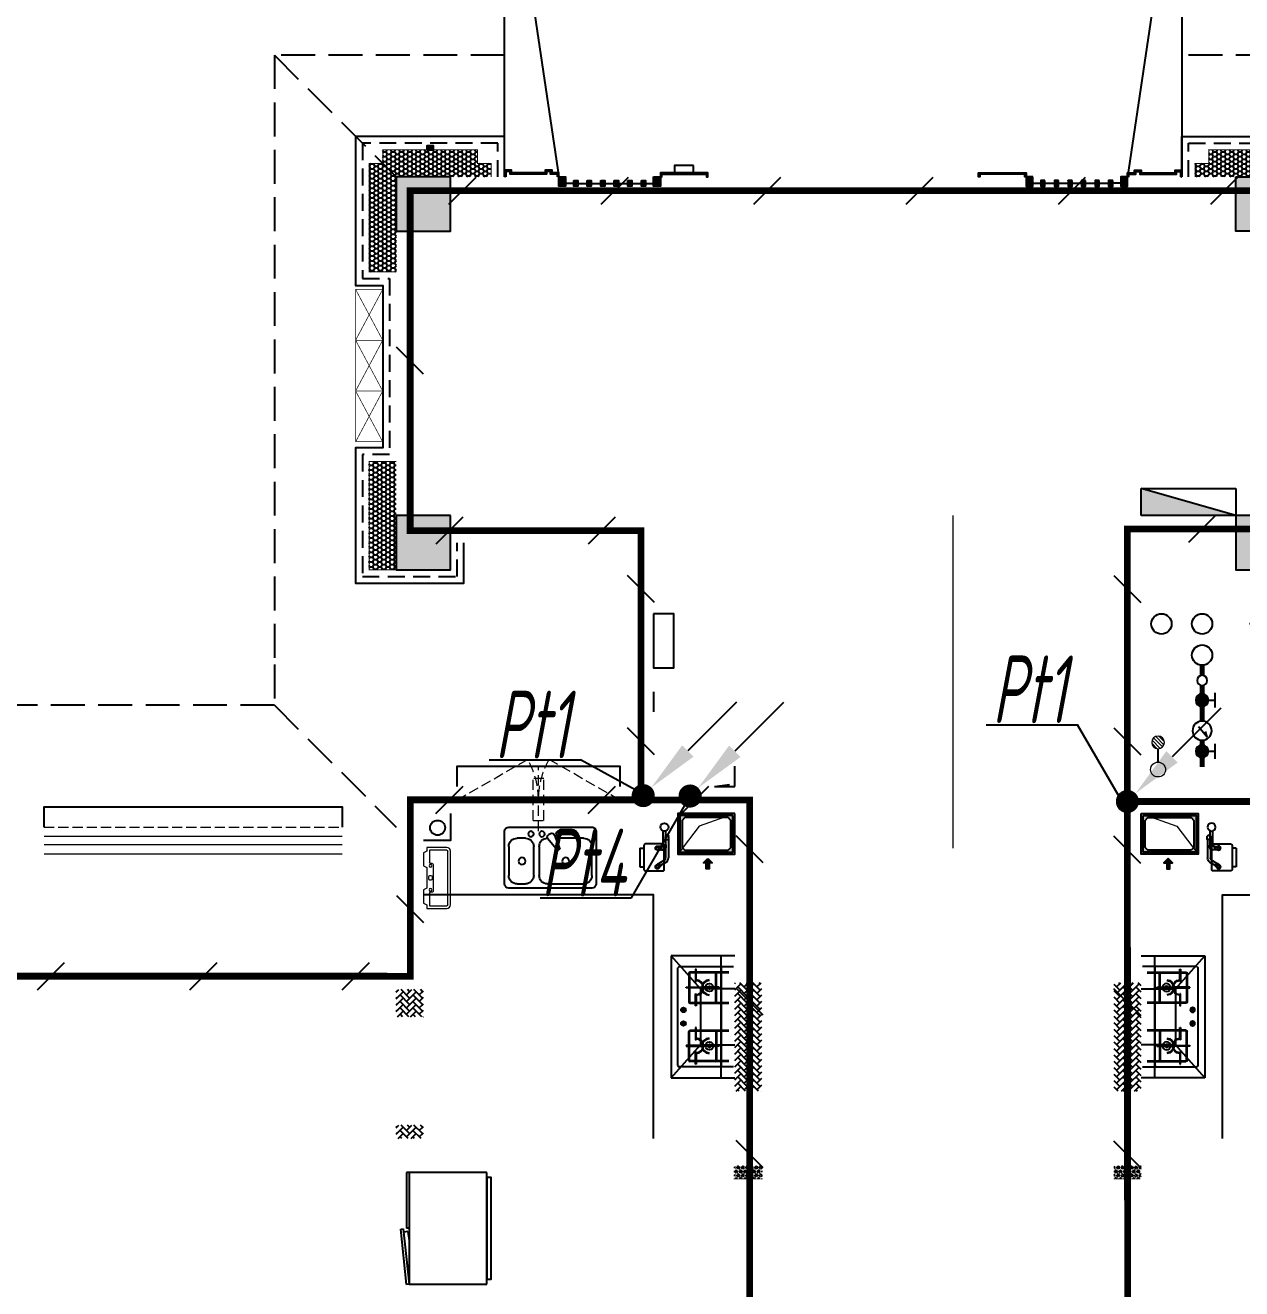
# Model space of a CAD drawing. Extents: x 3443499 to 7125205, y -1700016 to -264854.
# Drawn here: x 3610770 to 3619752, y -899878 to -890550 of the extents above; entities that cross this region are included whole.
import ezdxf
from ezdxf.enums import TextEntityAlignment as Align

# ---------------------------------------------------------------- set-up
doc = ezdxf.new("R2010")
doc.units = 0
doc.header["$LTSCALE"] = 1000
doc.header["$MEASUREMENT"] = 0
for name, pattern in [('CENTER2', [1.125, 0.75, -0.125, 0.125, -0.125]), ('DASH', [0.35, 0.25, -0.1]), ('HIDDEN', [0.375, 0.25, -0.125])]:
    doc.linetypes.add(name, pattern=pattern)
doc.layers.get('0').update_dxf_attribs({"linetype": 'CONTINUOUS'})
for name, color, linetype in [('!!电气', 1, 'CONTINUOUS'), ('!校对', 2, 'CONTINUOUS'), ('A-EQPM-MECH', 191, 'CONTINUOUS'), ('AH-FURNITURE', 1, 'CONTINUOUS'), ('DIM-照明', 7, 'CONTINUOUS'), ('EQUIP_消火栓', 7, 'CONTINUOUS'), ('IP-bath&kitchen-JOHNSON', 4, 'CONTINUOUS'), ('LVTRY', 252, 'CONTINUOUS'), ('LWIRE', 4, 'CONTINUOUS'), ('SHTLN', 4, 'CONTINUOUS'), ('VPIPE-中水', 122, 'CONTINUOUS'), ('VPIPE-凝结', 150, 'CONTINUOUS'), ('VPIPE-消防', 1, 'TG_X'), ('VPIPE-给水', 3, 'TG_J'), ('WIRE-接地', 2, 'CONTINUOUS'), ('保温', 6, 'CONTINUOUS'), ('修改标示', 212, 'CONTINUOUS'), ('卫生间', 6, 'CONTINUOUS'), ('建筑-排气道', 252, 'CONTINUOUS'), ('污水', 3, 'CONTINUOUS'), ('看线', 185, 'CONTINUOUS'), ('立面', 73, 'CONTINUOUS'), ('立面-看线', 251, 'CONTINUOUS'), ('给水', 4, 'CONTINUOUS'), ('设备', 253, 'CONTINUOUS'), ('铝合金', 144, 'CONTINUOUS')]:
    doc.layers.add(name, color=color, linetype=linetype)
for name, color, linetype, lineweight in [('EQUIP_地漏', 7, 'CONTINUOUS', 18), ('PUB_HATCH', 8, 'CONTINUOUS', 9), ('STAIR', 252, 'CONTINUOUS', 20), ('VPIPE-废水', 31, 'TG_F', 18), ('WINDOW', 146, 'CONTINUOUS', 20), ('平面-栏杆', 56, 'CONTINUOUS', 15), ('平面-看线', 252, 'CONTINUOUS', 15), ('平面-空调室内机', 176, 'CONTINUOUS', 9), ('平面-空调预留孔', 252, 'CONTINUOUS', 15), ('立面-洞口示意', 252, 'CONTINUOUS', 13)]:
    doc.layers.add(name, color=color, linetype=linetype, lineweight=lineweight)
doc.styles.add('DIM_FONT', font='SIMPLEX', dxfattribs={"width": 0.7, "bigfont": 'GBCBIG'})
doc.styles.add('HZTXT', font='gbeitc.shx', dxfattribs={"width": 0.8, "height": 400, "bigfont": 'hztxt.shx'})
doc.styles.get("Standard").update_dxf_attribs({"font": 'gbenor.shx', "bigfont": 'gbcbig.shx'})
doc.styles.add('TG_LINETYPE', font='SIMPLEX', dxfattribs={"width": 0.8, "height": 3, "bigfont": 'HZTXT'})
doc.linetypes.add('TG_F', pattern='A,2,-0.3,["F",TG_LINETYPE,S=0.1,R=0,X=-0.23,Y=-0.15],0', length=2.3)
doc.linetypes.add('TG_J', pattern='A,2,-0.22,["J",TG_LINETYPE,S=0.1,R=0,X=-0.18,Y=-0.15],0', length=2.22)
doc.linetypes.add('TG_X', pattern='A,4,-0.3,["X",TG_LINETYPE,S=0.1,R=0,X=-0.23,Y=-0.15],0', length=4.3)
pattern_1 = [(45, (-503782.47, -516048.46), (0, 47.4157523), [100.584, -33.528]), (135, (-503758.762, -516024.753), (3e-15, 47.4157523), [100.584, -33.528])]
pattern_2 = [(90, (-503782.47, -517398.46), (-16.49778, 1e-15), [9.525, -19.05]), (210, (-503782.47, -517398.46), (8.24889, -14.2874966), [9.525, -19.05]), (150, (-503782.47, -517388.935), (-8.24889, -14.2874966), [9.525, -19.05])]
pattern_3 = [(45, (-878550.2195, -781578.4154), (-2.24506403, 2.24506403), [])]
pattern_4 = [(45, (-690292.7057, -940223.929), (-2.24506403, 2.24506403), [])]
pattern_5 = [(45, (-690192.7057, -940223.93), (-2.24506403, 2.24506403), [])]
pattern_6 = [(45, (-690092.7057, -940223.931), (-2.24506403, 2.24506403), [])]
pattern_7 = [(45, (-689992.7057, -940223.9318), (-2.24506403, 2.24506403), [])]
pattern_8 = [(45, (-689892.7057, -940223.9327), (-2.24506403, 2.24506403), [])]
pattern_9 = [(45, (-689792.7057, -940223.9336), (-2.24506403, 2.24506403), [])]
pattern_10 = [(45, (-690402.7064, -940223.9284), (-2.24506403, 2.24506403), [])]
pattern_11 = [(45, (-689702.703, -940223.9247), (-2.24506403, 2.24506403), [])]
pattern_12 = [(0, (-419317.405, -517160.14), (30.95625, 17.872595), [20.6375, -41.275]), (120, (-419317.405, -517160.14), (-30.9562463, 17.8726014), [20.6375, -41.275]), (60, (-419317.405, -517160.14), (3.7e-06, 35.7451964), [-41.275, 20.6375])]
pattern_13 = [(45, (-690342.4706, -940223.746), (-2.24506403, 2.24506403), [])]

# ---------------------------------------------------------------- blocks, each defined once
blk = doc.blocks.new('$TelecSys$00000008')
blk.add_line((0.4, 0.4), (-0.4, -0.4))
blk = doc.blocks.new('$TelecSys$00000078')
for p, q in [((1.15, 1.15), (0.55, 0.55)), ((0.104, 0.104), (0.104, 0.104)), ((-0.104, -0.104), (-0.104, -0.104))]:
    blk.add_line(p, q)
at = {"const_width": 0.142}
blk.add_lwpolyline([(-0.071, 0, 1), (0.071, 0, 1)], format="xyb", close=True, dxfattribs=at)
blk.add_solid([(0.62, 0.48), (0.48, 0.62), (0.1, 0.1)])
at = {"width": 0.8, "flags": 9}
blk.add_attdef('A', (0, 0), '', height=0.00002, dxfattribs=at)
blk = doc.blocks.new('rtyg7uyhg')
at = {"layer": 'LVTRY'}
for p, q in [((193590.3, 45458.1), (193590.3, 45069.5)), ((194234.6, 45488.8), (193621, 45488.8)), ((193896.4, 45429.9), (193857.6, 45326.3)), ((193925.8, 45440.4), (193940.1, 45432.2)), ((194265.3, 45069.5), (194265.3, 45458.1)), ((193621, 45130.8), (193621, 45345.6)), ((193682.3, 45407), (193887.8, 45407)), ((193875.3, 45316), (193945.6, 45401.5)), ((194009.6, 45345.6), (194009.6, 45130.8)), ((194050.5, 45130.8), (194050.5, 45345.6)), ((194111.9, 45407), (194173.3, 45407)), ((194234.6, 45345.6), (194234.6, 45130.8)), ((193857.6, 45326.3), (193875.3, 45316)), ((193948.3, 45069.5), (193682.3, 45069.5)), ((194173.3, 45069.5), (194111.9, 45069.5)), ((193621, 45038.8), (194234.6, 45038.8))]:
    blk.add_line(p, q, dxfattribs=at)
for centre, radius in [((193866.4, 45437.7), 20.5), ((193989.2, 45437.7), 20.5), ((194071, 45437.7), 20.5), ((193815.3, 45238.2), 25.6), ((194137.5, 45238.2), 25.6)]:
    blk.add_circle(centre, radius, dxfattribs=at)
for centre, radius, start, end in [((193621, 45458.1), 30.7, 89.99999, 179.99999), ((193915.6, 45422.7), 20.5, 59.99999, 159.46231), ((193929.8, 45414.5), 20.5, 320.53767, 59.99999), ((194234.6, 45458.1), 30.7, 359.99999, 89.99999), ((193682.3, 45345.6), 61.4, 89.99999, 179.99999), ((193948.3, 45345.6), 61.4, 359.99999, 89.99999), ((194111.9, 45345.6), 61.4, 89.99999, 179.99999), ((194173.3, 45345.6), 61.4, 359.99999, 89.99999), ((193621, 45069.5), 30.7, 179.99999, 269.99999), ((193682.3, 45130.8), 61.4, 179.99999, 269.99999), ((193948.3, 45130.8), 61.4, 269.99999, 359.99999), ((194111.9, 45130.8), 61.4, 179.99999, 269.99999), ((194173.3, 45130.8), 61.4, 269.99999, 359.99999), ((194234.6, 45069.5), 30.7, 269.99999, 359.99999)]:
    blk.add_arc(centre, radius, start, end, dxfattribs=at)
at = {"layer": 'LVTRY', "style": 'DIM_FONT', "width": 0.8, "flags": 9}
for tag in ['YSIZE', 'XSIZE']:
    blk.add_attdef(tag, (193927.8, 45487.8), '', height=0.5, rotation=89.99999, dxfattribs=at)
blk = doc.blocks.new('A-Kitchen-7')
at = {"layer": 'LVTRY'}
for p, q in [((-519, 780), (-7, 834)), ((-7, 834), (-4, 811)), ((-515, 756), (-519, 780)), ((-4, 811), (-515, 756)), ((515, 756), (-515, 756)), ((-515, 756), (-515, 40)), ((-486, 761), (-485, 756)), ((-29, 767), (-112, 756)), ((-29, 767), (-35, 806)), ((515, 780), (0, 780)), ((0, 756), (0, 780)), ((515, 756), (515, 780)), ((515, 40), (515, 756)), ((-515, 40), (515, 40))]:
    blk.add_line(p, q, dxfattribs=at)
blk.add_lwpolyline([(-469, 40), (-469, 0), (469, 0), (469, 40)], close=True, dxfattribs=at)
blk = doc.blocks.new('A$C60D053AF')
at = {"layer": 'AH-FURNITURE', "color": 8}
for p, q in [((232.5, -90), (128.3, -90)), ((192.5, -71), (327.6, -71)), ((192.5, -91), (327.6, -91)), ((355.9, -82.7), (384.2, -129)), ((232.5, -110), (128.3, -110)), ((245, -129.5), (245, -122.5)), ((265, -129.5), (265, -122.5)), ((341.7, -96.9), (370, -143.2)), ((255, -281), (255, -251)), ((393, -281), (393, -251)), ((255, -281), (393, -281))]:
    blk.add_line(p, q, dxfattribs=at)
for points in [[(170, -68, 1), (170, -94), (192.5, -94), (192.5, -68)], [(268, -122.5), (268, -107, 0.414214), (248, -87), (232.5, -87), (232.5, -113), (242, -113), (242, -122.5)], [(234, -251), (414, -251, 0.414214), (424, -241), (424, -111, 0.414214), (414, -101), (234, -101, 0.414214), (224, -111), (224, -241, 0.414214)], [(242, -152, 1), (268, -152), (268, -129.5), (242, -129.5)], [(383.8, -161.2, 1), (402.2, -142.8), (386.3, -126.9), (367.9, -145.3)]]:
    blk.add_lwpolyline(points, format="xyb", close=True, dxfattribs=at)
for centre, radius in [((100, -100), 30), ((255, -152), 15), ((255, -152), 10), ((393, -152), 15), ((393, -152), 10)]:
    blk.add_circle(centre, radius, dxfattribs=at)
for radius in [40, 20]:
    blk.add_arc((327.6, -111), radius, 45, 90, dxfattribs=at)
blk = doc.blocks.new('FRSDFDGDGDRGDR')
at = {"layer": '平面-空调预留孔', "color": 252}
for p, q in [((699612.3, 775044), (699612.3, 775441.2)), ((699618.9, 775447.8), (699746.3, 775447.8)), ((699746.3, 775447.8), (699746.3, 775355.4)), ((699719.9, 775342.2), (699719.9, 775143)), ((699726.5, 775348.8), (699739.7, 775348.8)), ((699726.5, 775136.4), (699739.7, 775136.4)), ((699746.3, 775129.8), (699746.3, 775037.4)), ((699746.3, 775037.4), (699618.9, 775037.4))]:
    blk.add_line(p, q, dxfattribs=at)
blk.add_lwpolyline([(699766.1, 775166.7), (699792.5, 775153.5), (699792.5, 775057.2), (699766.1, 775044), (699766.1, 775017.6), (699618.9, 775017.6, -0.414214), (699592.5, 775044), (699592.5, 775441.2, -0.414214), (699618.9, 775467.6), (699766.1, 775467.6), (699766.1, 775441.2), (699792.5, 775428), (699792.5, 775331.6), (699766.1, 775318.4)], format="xyb", close=True, dxfattribs=at)
for centre, radius in [((699739.7, 775331.6), 10.6), ((699739.7, 775243.2), 15.8), ((699739.7, 775153.5), 10.6)]:
    blk.add_circle(centre, radius, dxfattribs=at)
for centre, start, end in [((699618.9, 775441.2), 90, 180), ((699726.5, 775342.2), 90, 180), ((699739.7, 775355.4), 270, 360), ((699726.5, 775143), 180, 270), ((699739.7, 775129.8), 0, 90), ((699618.9, 775044), 180, 270)]:
    blk.add_arc(centre, 6.6, start, end, dxfattribs=at)
blk = doc.blocks.new('*U161')
h = blk.add_hatch(color=5)
h.set_gradient(color1=(0, 0, 255), rotation=180, tint=1)
h.paths.add_polyline_path([(0, 0), (-6.35, -6.35), (-6.35, -2.159), (-15, -2.159), (-15, 2.159), (-6.35, 2.159), (-6.35, 6.35)])
at = {"color": 0, "linetype": 'Continuous'}
blk.add_lwpolyline([(0, 0), (-6.35, -6.35), (-6.35, -2.159), (-15, -2.159), (-15, 2.159), (-6.35, 2.159), (-6.35, 6.35)], close=True, dxfattribs=at)
blk = doc.blocks.new('sgrsefv')
at = {"layer": 'PUB_HATCH'}
blk.add_hatch(color=252, dxfattribs=at).paths.add_polyline_path([(1112933.3, 840916.3), (1112933.3, 840646.3), (1113073.3, 840646.3), (1113073.3, 840661.3), (1112968.3, 840661.3), (1112948.3, 840681.3), (1112948.3, 840881.3), (1112968.3, 840901.3), (1113288.3, 840901.3), (1113308.3, 840881.3), (1113308.3, 840681.3), (1113288.3, 840661.3), (1113183.3, 840661.3), (1113183.3, 840646.3), (1113323.3, 840646.3), (1113323.3, 840916.3)])
at = {"layer": 'LVTRY', "color": 252}
for p, q in [((1113073.3, 840661.3), (1113073.3, 840646.3)), ((1113183.3, 840661.3), (1113183.3, 840646.3))]:
    blk.add_line(p, q, dxfattribs=at)
for points in [[(1112918.3, 840931.3), (1113338.3, 840931.3), (1113338.3, 840631.3), (1112918.3, 840631.3)], [(1112933.3, 840916.3), (1113323.3, 840916.3), (1113323.3, 840646.3), (1112933.3, 840646.3)], [(1113288.3, 840661.3), (1112968.3, 840661.3), (1112948.3, 840681.3), (1112948.3, 840881.3), (1112968.3, 840901.3), (1113288.3, 840901.3), (1113308.3, 840881.3), (1113308.3, 840681.3), (1113288.3, 840661.3)]]:
    blk.add_lwpolyline(points, close=True, dxfattribs=at)
at = {"layer": '立面-洞口示意', "color": 252}
blk.add_lwpolyline([(1112918.3, 840931.3), (1113181.8, 840837.4), (1113338.3, 840631.3)], dxfattribs=at)
at = {"layer": '建筑-排气道', "color": 252, "xscale": -5, "yscale": 5, "zscale": 5, "rotation": 270}
blk.add_blockref('*U161', (1113118.4, 840599), dxfattribs=at)
blk = doc.blocks.new('GDGDGDRGDG')
at = {"layer": 'IP-bath&kitchen-JOHNSON', "color": 8}
blk.add_lwpolyline([(500282.5, 526348.5), (500282.5, 526148.5), (500082.5, 526148.5)], dxfattribs=at)
at = {"layer": 'LVTRY', "color": 251}
for p, q in [((502128.2, 525055.5), (501912.3, 525298.5)), ((502382.5, 525298.5), (501912.3, 525298.5)), ((501912.3, 525298.5), (501912.3, 524398.5)), ((502282.5, 524398.5), (502282.5, 525298.5)), ((502382.5, 525055.5), (502128.2, 525055.5)), ((502128.2, 525055.5), (502128.2, 524640.4)), ((501912.3, 524398.5), (502128.2, 524640.4)), ((502128.2, 524640.4), (502382.5, 524640.4)), ((501912.3, 524398.5), (502382.5, 524398.5))]:
    blk.add_line(p, q, dxfattribs=at)
at = {"layer": 'LVTRY'}
for p, q in [((501962.5, 524488.5), (501962.5, 525208.5)), ((501972.5, 525218.5), (502372.5, 525218.5)), ((502092.7, 525198.5), (502092.7, 525108.5)), ((502097.2, 525198.5), (502092.7, 525198.5)), ((502097.2, 525108.5), (502097.2, 525198.5)), ((502282.5, 525208.5), (502282.5, 524488.5)), ((502042.5, 525168.5), (502042.5, 524958.5)), ((502047.5, 525168.5), (502047.5, 524958.5)), ((502337.5, 525178.5), (502052.5, 525178.5)), ((502337.5, 525173.5), (502052.5, 525173.5)), ((502092.7, 525108.5), (502097.2, 525108.5)), ((502242.5, 524958.5), (502242.5, 525168.5)), ((502247.5, 524958.5), (502247.5, 525168.5)), ((502022.5, 525065.7), (502150, 525065.7)), ((502022.5, 525061.2), (502022.5, 525065.7)), ((502150, 525061.2), (502022.5, 525061.2)), ((502092.7, 524928.5), (502092.7, 525018.5)), ((502092.7, 525018.5), (502097.2, 525018.5)), ((502097.2, 525018.5), (502097.2, 524928.5)), ((502267.5, 525065.7), (502140, 525065.7)), ((502140, 525065.7), (502140, 525061.2)), ((502140, 525061.2), (502267.5, 525061.2)), ((502150, 525065.7), (502150, 525061.2)), ((502267.5, 525061.2), (502267.5, 525065.7)), ((502282.5, 524640.4), (502282.5, 525055.5)), ((502002.5, 524879.1), (502002.5, 524917.9)), ((502052.5, 524953.5), (502337.5, 524953.5)), ((502052.5, 524948.5), (502337.5, 524948.5)), ((502097.2, 524928.5), (502092.7, 524928.5)), ((501983.1, 524898.5), (502021.9, 524898.5)), ((502002.5, 524779.1), (502002.5, 524817.9)), ((501983.1, 524798.5), (502021.9, 524798.5)), ((502042.5, 524528.5), (502042.5, 524738.5)), ((502047.5, 524528.5), (502047.5, 524738.5)), ((502052.5, 524748.5), (502337.5, 524748.5)), ((502052.5, 524743.5), (502337.5, 524743.5)), ((502092.7, 524768.5), (502092.7, 524678.5)), ((502097.2, 524768.5), (502092.7, 524768.5)), ((502097.2, 524678.5), (502097.2, 524768.5)), ((502242.5, 524738.5), (502242.5, 524528.5)), ((502247.5, 524738.5), (502247.5, 524528.5)), ((502150, 524635.7), (502022.5, 524635.7)), ((502022.5, 524635.7), (502022.5, 524631.2)), ((502022.5, 524631.2), (502150, 524631.2)), ((502092.7, 524678.5), (502097.2, 524678.5)), ((502140, 524631.2), (502140, 524635.7)), ((502140, 524635.7), (502267.5, 524635.7)), ((502267.5, 524631.2), (502140, 524631.2)), ((502150, 524631.2), (502150, 524635.7)), ((502267.5, 524635.7), (502267.5, 524631.2)), ((502092.7, 524498.5), (502092.7, 524588.5)), ((502092.7, 524588.5), (502097.2, 524588.5)), ((502097.2, 524588.5), (502097.2, 524498.5)), ((502372.5, 524478.5), (501972.5, 524478.5)), ((502337.5, 524523.5), (502052.5, 524523.5)), ((502337.5, 524518.5), (502052.5, 524518.5)), ((502097.2, 524498.5), (502092.7, 524498.5))]:
    blk.add_line(p, q, dxfattribs=at)
blk.add_lwpolyline([(501782.5, 523948.5), (501782.5, 525748.5), (500082.4, 525748.5)], dxfattribs=at)
for centre, radius in [((502195, 525063.5), 29.7), ((502195, 525063.5), 11.7), ((502002.5, 524898.5), 17), ((502002.5, 524798.5), 17), ((502195, 524633.5), 29.7), ((502195, 524633.5), 11.7)]:
    blk.add_circle(centre, radius, dxfattribs=at)
for centre, radius, start, end in [((501972.5, 525208.5), 10, 90, 180), ((502272.5, 525208.5), 10, 0, 90), ((502052.5, 525168.5), 10, 90, 180), ((502052.5, 525168.5), 5, 90, 180), ((502095, 525063.5), 56.7, 2.27424, 87.72576), ((502095, 525063.5), 52.2, 2.47041, 87.52959), ((502195, 525063.5), 56.7, 92.27424, 177.72576), ((502195, 525063.5), 52.2, 92.47041, 177.52959), ((502237.5, 525168.5), 10, 0, 90), ((502237.5, 525168.5), 5, 0, 90), ((502095, 525063.5), 56.7, 272.27424, 357.72576), ((502095, 525063.5), 52.2, 272.47041, 357.52959), ((502195, 525063.5), 56.7, 182.27424, 267.72576), ((502195, 525063.5), 52.2, 182.47041, 267.52959), ((502052.5, 524958.5), 10, 180, 270), ((502052.5, 524958.5), 5, 180, 270), ((502237.5, 524958.5), 5, 270, 0), ((502237.5, 524958.5), 10, 270, 0), ((502052.5, 524738.5), 10, 90, 180), ((502052.5, 524738.5), 5, 90, 180), ((502237.5, 524738.5), 10, 0, 90), ((502237.5, 524738.5), 5, 0, 90), ((502095, 524633.5), 56.7, 2.27424, 87.72576), ((502095, 524633.5), 52.2, 2.47041, 87.52959), ((502095, 524633.5), 56.7, 272.27424, 357.72576), ((502095, 524633.5), 52.2, 272.47041, 357.52959), ((502195, 524633.5), 56.7, 92.27424, 177.72576), ((502195, 524633.5), 56.7, 182.27424, 267.72576), ((502195, 524633.5), 52.2, 92.47041, 177.52959), ((502195, 524633.5), 52.2, 182.47041, 267.52959), ((501972.5, 524488.5), 10, 180, 270), ((502052.5, 524528.5), 10, 180, 270), ((502052.5, 524528.5), 5, 180, 270), ((502237.5, 524528.5), 5, 270, 0), ((502237.5, 524528.5), 10, 270, 0), ((502272.5, 524488.5), 10, 270, 0)]:
    blk.add_arc(centre, radius, start, end, dxfattribs=at)
at = {"xscale": -1}
for name, p in [('sgrsefv', (1615300.8, -314582.9)), ('rtyg7uyhg', (694947.8, 480759.7)), ('FRSDFDGDGDRGDR', (1199875, -249369.1))]:
    blk.add_blockref(name, p, dxfattribs=at)
at = {"rotation": 270}
blk.add_blockref('A$C60D053AF', (501962.5, 526348.5), dxfattribs=at)
at = {"layer": 'LVTRY', "color": 1, "extrusion": (0, 0, -1), "xscale": -0.7999999999883585, "yscale": 0.7999999999883585, "zscale": -0.7999999999883585, "rotation": 270}
blk.add_blockref('A-Kitchen-7', (-500582.5, 523286.5), dxfattribs=at)
blk = doc.blocks.new('A$C2705576B')
at = {"layer": '给水'}
h = blk.add_hatch(color=252, dxfattribs=at)
edge = h.paths.add_edge_path()
edge.add_arc((417.5, -1741.2), 47.2, 0, 360)
h = blk.add_hatch(color=252, dxfattribs=at)
edge = h.paths.add_edge_path()
edge.add_arc((794.7, -1741.2), 47.2, 0, 360)
at = {"layer": '给水', "color": 252}
for p, q in [((363.1, -1645.4), (471.8, -1645.4)), ((417.5, -1741.2), (417.5, -1645.4)), ((740.3, -1645.4), (849, -1645.4)), ((794.7, -1741.2), (794.7, -1645.4)), ((601.1, -1768.1), (525.3, -1704.3)), ((525.3, -1704.3), (564, -1715))]:
    blk.add_line(p, q, dxfattribs=at)
at = {"layer": '给水', "color": 252, "const_width": 35.4}
for points in [[(499.1, -1741.2), (302.5, -1741.2)], [(903.5, -1741.2), (640.6, -1741.2)], [(1052.8, -1741.2), (978.5, -1741.2)]]:
    blk.add_lwpolyline(points, dxfattribs=at)
at = {"layer": '给水', "color": 252}
for centre, radius in [((569.8, -1741.2), 70.8), ((417.5, -1741.2), 47.2), ((794.7, -1741.2), 47.2), ((941, -1741.2), 37.5)]:
    blk.add_circle(centre, radius, dxfattribs=at)
blk = doc.blocks.new('$TwtSys$00000141')
at = {"color": 1}
for p, q in [((-47.1, 3.8), (-5, 45.9)), ((-47.1, 3.8), (-5, 45.9)), ((-43.6, -17.5), (17.5, 43.6)), ((-43.6, -17.5), (17.5, 43.6)), ((-33.2, -33.2), (33.2, 33.2)), ((-33.2, -33.2), (33.2, 33.2)), ((-16.2, -43.5), (43.8, 16.4)), ((-16.2, -43.5), (43.8, 16.4)), ((5.7, -46.1), (46.1, -5.7)), ((5.7, -46.1), (46.1, -5.7))]:
    blk.add_line(p, q, dxfattribs=at)
blk.add_circle((0, 0), 47, dxfattribs=at)
blk.add_circle((0, 0), 47, dxfattribs=at)
blk = doc.blocks.new('dongkong')
at = {"layer": '平面-空调预留孔', "color": 8, "linetype": 'HIDDEN', "ltscale": 0.3}
for p, q in [((-603796, 210899.9), (-603796, 210431.5)), ((-603836, 210821), (-603836, 210510.8)), ((-603836, 210821), (-603756, 210821)), ((-603756, 210821), (-603756, 210510.8))]:
    blk.add_line(p, q, dxfattribs=at)
blk.add_lwpolyline([(-603756, 210510.8), (-603836, 210510.8)], dxfattribs=at)
blk = doc.blocks.new('A$C263B1184')
at = {"layer": '保温', "linetype": 'ByBlock', "ltscale": 10}
h = blk.add_hatch(dxfattribs=at)
h.set_pattern_fill('AR-HBONE', color=251, scale=55)
h.set_pattern_definition(pattern_1)
h.paths.add_polyline_path([(-1199.9, 8250), (-1199.9, 9050), (-1399.9, 9050), (-1399.9, 8250)])
h = blk.add_hatch(dxfattribs=at)
h.set_pattern_fill('AR-HBONE', color=251, scale=55)
h.set_pattern_definition(pattern_1)
h.paths.add_polyline_path([(1399.9, 8250), (1399.9, 9050), (1599.9, 9050), (1599.9, 8250)])
h = blk.add_hatch(dxfattribs=at)
h.set_pattern_fill('AR-HBONE', color=251, scale=55)
h.set_pattern_definition([(45, (-1012960.393, -342660.66), (0, 47.4157523), [100.584, -33.528]), (135, (-1012936.685, -342636.954), (3e-15, 47.4157523), [100.584, -33.528])])
h.paths.add_polyline_path([(-3700, 8800), (-3700, 9000), (-3900, 9000), (-3900, 8800)])
h = blk.add_hatch(dxfattribs=at)
h.set_pattern_fill('AR-HBONE', color=251, scale=55)
h.set_pattern_definition([(45, (-1012960.295, -343660.66), (0, 47.4157523), [100.584, -33.528]), (135, (-1012936.587, -343636.954), (3e-15, 47.4157523), [100.584, -33.528])])
h.paths.add_polyline_path([(-3699.9, 7900), (-3699.9, 8000), (-3899.9, 8000), (-3899.9, 7900)])
at = {"layer": '保温', "linetype": 'Continuous', "ltscale": 10}
h = blk.add_hatch(dxfattribs=at)
h.set_pattern_fill('HEX', color=251, scale=10, angle=90, style=0)
h.set_pattern_definition(pattern_2)
h.paths.add_polyline_path([(-1199.9, 7600), (-1199.9, 7700), (-1399.9, 7700), (-1399.9, 7600)])
h = blk.add_hatch(dxfattribs=at)
h.set_pattern_fill('HEX', color=251, scale=10, angle=90, style=0)
h.set_pattern_definition(pattern_2)
h.paths.add_polyline_path([(1399.9, 7600), (1399.9, 7700), (1599.9, 7700), (1599.9, 7600)])
blk = doc.blocks.new('$TwtSys$00000434')
at = {"color": 252}
for p, q in [((-0.5, 0.5), (-0.5, -0.5)), ((-0.5, -0.5), (0.5, 0.5)), ((0.5, 0.5), (-0.5, 0.5)), ((0.5, -0.5), (0.5, 0.5)), ((-0.5, -0.5), (0.5, -0.5))]:
    blk.add_line(p, q, dxfattribs=at)
blk.add_solid([(0.5, -0.5), (0.5, 0.5), (-0.5, -0.5)], dxfattribs=at)
blk = doc.blocks.new('A$C7D502F78')
at = {"layer": '修改标示', "ltscale": 2}
blk.add_lwpolyline([(-150.6, 197.3), (-10.6, 197.3), (-10.6, 142.3), (-150.6, 142.3)], close=True, dxfattribs=at)
blk = doc.blocks.new('A$C1F074C3D')
at = {"layer": 'STAIR', "color": 252}
blk.add_line((-1190, 4160), (-1190, 1703.5), dxfattribs=at)
blk = doc.blocks.new('HFGHFHF')
at = {"layer": '卫生间', "color": 252, "linetype": 'DASH'}
for p, q in [((280916.6, 689157.2), (281816.6, 688257.2)), ((280916.6, 684357.2), (281816.6, 683457.2))]:
    blk.add_line(p, q, dxfattribs=at)
for points in [[(282616.8, 689157.2), (280916.6, 689157.2), (280916.6, 684657.2), (280916.6, 684657.2), (280916.6, 684357.2), (272916.6, 684357.2), (272916.6, 683357.2), (271116.6, 683357.2), (271116.6, 673357.2), (273766.6, 673357.2), (273766.6, 672157.2), (297866.6, 672157.2), (297866.6, 673357.2), (299516.6, 673357.2)], [(289316.6, 687257.2), (289316.6, 689157.2), (287616.8, 689157.2)]]:
    blk.add_lwpolyline(points, dxfattribs=at)
blk = doc.blocks.new('A$C028C60F5')
at = {"color": 252}
blk.add_lwpolyline([(400, 0), (0, 0), (0, -400), (400, -400)], close=True, dxfattribs=at)
at = {"layer": 'PUB_HATCH', "color": 252}
blk.add_solid([(0, -400), (400, -400), (0, 0), (400, 0)], dxfattribs=at)
blk = doc.blocks.new('A$C3EFA6995')
for p in [(9700, 100), (9700, -2400), (15900, -2400)]:
    blk.add_blockref('A$C028C60F5', p)
at = {"xscale": -1}
blk.add_blockref('A$C028C60F5', (16300, 100), dxfattribs=at)
blk = doc.blocks.new('A$C74FB3979')
at = {"layer": '立面'}
h = blk.add_hatch(dxfattribs=at)
h.set_pattern_fill('ANSI31', color=252, scale=2)
h.set_pattern_definition([(45, (-878350.2195, -780508.916), (-2.24506403, 2.24506403), [])])
h.paths.add_polyline_path([(9925.1, 15056.6), (9975.1, 15056.6), (9975.1, 15086.6), (9925.1, 15086.6)])
h = blk.add_hatch(dxfattribs=at)
h.set_pattern_fill('ANSI31', color=252, scale=2)
h.set_pattern_definition(pattern_13)
h.paths.add_polyline_path([(10500.1, 14856.7), (10899.8, 14856.7), (10899.8, 14886.7), (10849.8, 14886.7), (10849.8, 14906.8), (10799.8, 14906.8), (10799.8, 14886.8), (10549.9, 14886.6), (10549.8, 14906.8), (10500.1, 14906.8)])
h.paths.add_polyline_path([(10510.1, 14856.7), (10889.8, 14856.7), (10889.8, 14876.7), (10839.8, 14876.7), (10839.8, 14896.8), (10809.8, 14896.8), (10809.8, 14876.8), (10540, 14876.6), (10539.8, 14896.8), (10510.1, 14896.8)])
h = blk.add_hatch(dxfattribs=at)
h.set_pattern_fill('ANSI31', color=252, scale=2)
h.set_pattern_definition(pattern_10)
h.paths.add_polyline_path([(10899.8, 14856.6), (10949.8, 14856.6), (10949.8, 14789.9), (10899.8, 14789.9)])
h = blk.add_hatch(dxfattribs=at)
h.set_pattern_fill('ANSI31', color=252, scale=2)
h.set_pattern_definition(pattern_11)
h.paths.add_polyline_path([(11599.8, 14856.6), (11649.8, 14856.6), (11649.8, 14789.9), (11599.8, 14789.9)])
h = blk.add_hatch(dxfattribs=at)
h.set_pattern_fill('ANSI31', color=252, scale=2)
h.set_pattern_definition(pattern_3)
edge = h.paths.add_edge_path()
edge.add_line((11649.8, 14856.6), (11659.8, 14856.6))
edge.add_line((11659.8, 14856.6), (11659.8, 14876.6))
edge.add_line((11659.8, 14876.6), (11989.8, 14876.6))
edge.add_line((11989.8, 14876.6), (11989.8, 14856.7))
edge.add_line((11989.8, 14856.7), (11999.8, 14856.6))
edge.add_line((11999.8, 14856.6), (11999.8, 14886.6))
edge.add_line((11999.8, 14886.6), (11649.8, 14886.6))
edge.add_line((11649.8, 14886.6), (11649.8, 14856.6))
h = blk.add_hatch(dxfattribs=at)
h.set_pattern_fill('ANSI31', color=252, scale=2)
h.set_pattern_definition(pattern_3)
edge = h.paths.add_edge_path()
edge.add_line((14349.8, 14856.6), (14339.8, 14856.6))
edge.add_line((14339.8, 14856.6), (14339.8, 14876.6))
edge.add_line((14339.8, 14876.6), (14009.8, 14876.6))
edge.add_line((14009.8, 14876.6), (14009.8, 14856.7))
edge.add_line((14009.8, 14856.7), (13999.8, 14856.6))
edge.add_line((13999.8, 14856.6), (13999.8, 14886.6))
edge.add_line((13999.8, 14886.6), (14349.8, 14886.6))
edge.add_line((14349.8, 14886.6), (14349.8, 14856.6))
h = blk.add_hatch(dxfattribs=at)
h.set_pattern_fill('ANSI31', color=252, scale=2)
h.set_pattern_definition(pattern_11)
h.paths.add_polyline_path([(14399.8, 14856.6), (14349.8, 14856.6), (14349.8, 14789.9), (14399.8, 14789.9)])
h = blk.add_hatch(dxfattribs=at)
h.set_pattern_fill('ANSI31', color=252, scale=2)
h.set_pattern_definition(pattern_10)
h.paths.add_polyline_path([(15099.8, 14856.6), (15049.8, 14856.6), (15049.8, 14789.9), (15099.8, 14789.9)])
h = blk.add_hatch(dxfattribs=at)
h.set_pattern_fill('ANSI31', color=252, scale=2)
h.set_pattern_definition(pattern_13)
h.paths.add_polyline_path([(15499.6, 14856.7), (15099.9, 14856.7), (15099.9, 14886.7), (15149.9, 14886.7), (15149.9, 14906.8), (15199.9, 14906.8), (15199.9, 14886.8), (15449.7, 14886.6), (15449.9, 14906.8), (15499.6, 14906.8)])
h.paths.add_polyline_path([(15489.6, 14856.7), (15109.9, 14856.7), (15109.9, 14876.7), (15159.9, 14876.7), (15159.9, 14896.8), (15189.9, 14896.8), (15189.9, 14876.8), (15459.6, 14876.6), (15459.8, 14896.8), (15489.6, 14896.8)])
h = blk.add_hatch(dxfattribs=at)
h.set_pattern_fill('ANSI31', color=252, scale=2)
h.set_pattern_definition(pattern_4)
h.paths.add_polyline_path([(11009.8, 14829.6), (11039.8, 14829.6), (11039.8, 14789.9), (11009.8, 14789.9)])
h = blk.add_hatch(dxfattribs=at)
h.set_pattern_fill('ANSI31', color=252, scale=2)
h.set_pattern_definition(pattern_5)
h.paths.add_polyline_path([(11109.8, 14829.6), (11139.8, 14829.6), (11139.8, 14789.9), (11109.8, 14789.9)])
h = blk.add_hatch(dxfattribs=at)
h.set_pattern_fill('ANSI31', color=252, scale=2)
h.set_pattern_definition(pattern_6)
h.paths.add_polyline_path([(11209.8, 14829.6), (11239.8, 14829.6), (11239.8, 14789.9), (11209.8, 14789.9)])
h = blk.add_hatch(dxfattribs=at)
h.set_pattern_fill('ANSI31', color=252, scale=2)
h.set_pattern_definition(pattern_7)
h.paths.add_polyline_path([(11309.8, 14829.6), (11339.8, 14829.6), (11339.8, 14789.9), (11309.8, 14789.9)])
h = blk.add_hatch(dxfattribs=at)
h.set_pattern_fill('ANSI31', color=252, scale=2)
h.set_pattern_definition(pattern_8)
h.paths.add_polyline_path([(11409.8, 14829.6), (11439.8, 14829.6), (11439.8, 14789.9), (11409.8, 14789.9)])
h = blk.add_hatch(dxfattribs=at)
h.set_pattern_fill('ANSI31', color=252, scale=2)
h.set_pattern_definition(pattern_9)
h.paths.add_polyline_path([(11509.8, 14829.6), (11539.8, 14829.6), (11539.8, 14789.9), (11509.8, 14789.9)])
h = blk.add_hatch(dxfattribs=at)
h.set_pattern_fill('ANSI31', color=252, scale=2)
h.set_pattern_definition(pattern_9)
h.paths.add_polyline_path([(14489.8, 14829.6), (14459.8, 14829.6), (14459.8, 14789.9), (14489.8, 14789.9)])
h = blk.add_hatch(dxfattribs=at)
h.set_pattern_fill('ANSI31', color=252, scale=2)
h.set_pattern_definition(pattern_8)
h.paths.add_polyline_path([(14589.8, 14829.6), (14559.8, 14829.6), (14559.8, 14789.9), (14589.8, 14789.9)])
h = blk.add_hatch(dxfattribs=at)
h.set_pattern_fill('ANSI31', color=252, scale=2)
h.set_pattern_definition(pattern_7)
h.paths.add_polyline_path([(14689.8, 14829.6), (14659.8, 14829.6), (14659.8, 14789.9), (14689.8, 14789.9)])
h = blk.add_hatch(dxfattribs=at)
h.set_pattern_fill('ANSI31', color=252, scale=2)
h.set_pattern_definition(pattern_6)
h.paths.add_polyline_path([(14789.8, 14829.6), (14759.8, 14829.6), (14759.8, 14789.9), (14789.8, 14789.9)])
h = blk.add_hatch(dxfattribs=at)
h.set_pattern_fill('ANSI31', color=252, scale=2)
h.set_pattern_definition(pattern_5)
h.paths.add_polyline_path([(14889.8, 14829.6), (14859.8, 14829.6), (14859.8, 14789.9), (14889.8, 14789.9)])
h = blk.add_hatch(dxfattribs=at)
h.set_pattern_fill('ANSI31', color=252, scale=2)
h.set_pattern_definition(pattern_4)
h.paths.add_polyline_path([(14989.8, 14829.6), (14959.8, 14829.6), (14959.8, 14789.9), (14989.8, 14789.9)])
at = {"layer": '立面-看线'}
h = blk.add_hatch(dxfattribs=at)
h.set_pattern_fill('HONEY', color=252, scale=13)
h.set_pattern_definition(pattern_12)
h.paths.add_polyline_path([(10300.1, 14956.6), (10300.1, 15056.6), (9600.1, 15056.6), (9600.1, 14956.6), (9500.1, 14956.6), (9500.1, 14156.6), (9699.8, 14156.6), (9699.8, 14856.6), (10399.2, 14856.6), (10399.2, 14956.6)])
h = blk.add_hatch(dxfattribs=at)
h.set_pattern_fill('HONEY', color=252, scale=13)
h.set_pattern_definition(pattern_12)
h.paths.add_polyline_path([(15699.6, 14956.6), (15699.6, 15056.6), (16399.6, 15056.6), (16399.6, 14956.6), (16499.6, 14956.6), (16499.6, 14156.6), (16299.8, 14156.6), (16299.8, 14856.6), (15600.5, 14856.6), (15600.5, 14956.6)])
h = blk.add_hatch(dxfattribs=at)
h.set_pattern_fill('HONEY', color=252, scale=13)
h.set_pattern_definition([(0, (-419416.767, -520260.14), (30.95625, 17.872595), [20.6375, -41.275]), (120, (-419416.767, -520260.14), (-30.9562463, 17.8726014), [20.6375, -41.275]), (60, (-419416.767, -520260.14), (3.7e-06, 35.7451964), [-41.275, 20.6375])])
h.paths.add_polyline_path([(9699.8, 12156.6), (9699.8, 12156.6), (9699.8, 12756.6), (9500.4, 12756.6), (9500.4, 11956.6), (9699.8, 11956.6)])
at = {"color": 252, "const_width": 8}
for points in [[(9699.8, 14156.6), (9500.1, 14156.6), (9500.1, 14956.6), (9600.1, 14956.6), (9600.1, 15056.6), (9890.1, 15056.6), (9890.1, 15056.6), (10010.1, 15056.6), (10010.1, 15056.6), (10300.1, 15056.6), (10300.1, 14956.6), (10400.1, 14956.6), (10400.1, 14856.6)], [(16299.8, 14156.6), (16499.6, 14156.6), (16499.6, 14956.6), (16399.6, 14956.6), (16399.6, 15056.6), (16109.6, 15056.6), (16109.6, 15056.6), (15989.6, 15056.6), (15989.6, 15056.6), (15699.6, 15056.6), (15699.6, 14956.6), (15599.6, 14956.6), (15599.6, 14856.6)], [(9699.8, 12756.6), (9499.8, 12756.6), (9499.8, 11956.6), (10099.8, 11956.6), (10099.8, 12156.6)]]:
    blk.add_lwpolyline(points, dxfattribs=at)
at = {"layer": 'A-EQPM-MECH', "color": 252}
for points in [[(10500.1, 14856.6), (10500.1, 17556.6), (15500.1, 17556.6), (15500.1, 14856.6)], [(10500.1, 17556.6), (10899.8, 14856.6)], [(15499.8, 17556.6), (15099.8, 14856.6)]]:
    blk.add_lwpolyline(points, dxfattribs=at)
at = {"layer": 'VPIPE-中水', "color": 252, "linetype": 'Continuous'}
blk.add_circle((10005, 10051.6), 55, dxfattribs=at)
at = {"layer": 'VPIPE-凝结', "color": 252}
blk.add_line((15324.8, 10536.6), (15324.8, 10634.6), dxfattribs=at)
at = {"layer": 'VPIPE-废水', "color": 252}
blk.add_circle((15324.8, 10481.6), 55, dxfattribs=at)
at = {"layer": 'VPIPE-消防', "color": 252, "linetype": 'Continuous'}
blk.add_circle((15349.8, 11556.6), 75, dxfattribs=at)
at = {"layer": 'VPIPE-给水', "color": 252, "linetype": 'Continuous'}
for centre in [(15649.8, 11556.6), (15649.8, 11326.6)]:
    blk.add_circle(centre, 75, dxfattribs=at)
at = {"layer": 'WINDOW', "color": 252, "linetype": 'DASH', "ltscale": 0.3}
for points in [[(10149.8, 10256.6), (10669.4, 10556.6, -0.131652), (10749.8, 10256.6)], [(11348, 10256.6), (10828.3, 10556.6, 0.131652), (10748, 10256.6)]]:
    blk.add_lwpolyline(points, format="xyb", dxfattribs=at)
at = {"layer": '平面-栏杆', "color": 252}
for points in [[(9299.8, 9986.6), (7099.8, 9986.9)], [(9299.8, 9926.6), (7099.8, 9926.9)]]:
    blk.add_lwpolyline(points, dxfattribs=at)
at = {"layer": '平面-看线', "color": 252, "linetype": 'DASH', "ltscale": 0.3}
blk.add_line((7099.8, 10056.9), (9299.8, 10056.6), dxfattribs=at)
at = {"layer": '平面-看线', "color": 252}
blk.add_lwpolyline([(9299.8, 9856.6), (7099.8, 9856.9)], dxfattribs=at)
at = {"layer": '看线', "color": 252}
for points in [[(10500.1, 14856.6), (10500.1, 15156.6), (9400.1, 15156.6), (9400.1, 14056.6), (9599.8, 14056.6), (9599.8, 12856.6), (9399.8, 12856.6), (9399.8, 11856.6), (10199.8, 11856.6), (10199.8, 12156.6)], [(15499.6, 14856.6), (15499.6, 15156.6), (16599.6, 15156.6), (16599.6, 14056.6), (16399.8, 14056.6), (16399.8, 12456.6), (16599.8, 12456.6), (16599.8, 11556.6), (15999.8, 11556.6)]]:
    blk.add_lwpolyline(points, dxfattribs=at)
at = {"layer": '看线', "color": 252, "linetype": 'HIDDEN', "ltscale": 0.5}
for points in [[(10450.1, 14856.6), (10450.1, 15106.6), (9450.1, 15106.6), (9450.1, 14106.6), (9649.8, 14106.6), (9649.8, 12806.6), (9449.8, 12806.6), (9449.8, 11906.6), (10149.8, 11906.6), (10149.8, 12156.6)], [(15549.6, 14856.6), (15549.6, 15106.6), (16549.6, 15106.6), (16549.6, 14106.6), (16349.8, 14106.6), (16349.8, 12406.6), (16549.8, 12406.6), (16549.8, 11606.6), (15999.8, 11606.6)]]:
    blk.add_lwpolyline(points, dxfattribs=at)
at = {"layer": '看线', "color": 252, "ltscale": 0.5}
for points in [[(10149.9, 10356.6), (10149.9, 10506.6), (11349.9, 10506.6), (11349.9, 10356.6)], [(7099.8, 10056.6), (7099.8, 10206.6), (9299.8, 10206.6), (9299.8, 10056.6)]]:
    blk.add_lwpolyline(points, dxfattribs=at)
at = {"layer": '立面', "color": 252}
for p, q in [((11109.8, 14829.6), (11139.8, 14829.6)), ((11109.8, 14789.9), (11109.8, 14829.6)), ((11139.8, 14789.9), (11109.8, 14789.9)), ((11139.8, 14829.6), (11139.8, 14789.9)), ((14889.8, 14829.6), (14859.8, 14829.6)), ((14859.8, 14829.6), (14859.8, 14789.9)), ((14859.8, 14789.9), (14889.8, 14789.9)), ((14889.8, 14789.9), (14889.8, 14829.6))]:
    blk.add_line(p, q, dxfattribs=at)
for points in [[(9925.1, 15056.6), (9975.1, 15056.6), (9975.1, 15086.6), (9925.1, 15086.6)], [(10899.8, 14856.6), (10949.8, 14856.6), (10949.8, 14789.9), (10899.8, 14789.9)], [(11599.8, 14856.6), (11649.8, 14856.6), (11649.8, 14789.9), (11599.8, 14789.9)], [(14399.8, 14856.6), (14349.8, 14856.6), (14349.8, 14789.9), (14399.8, 14789.9)], [(15099.8, 14856.6), (15049.8, 14856.6), (15049.8, 14789.9), (15099.8, 14789.9)], [(11209.8, 14829.6), (11239.8, 14829.6), (11239.8, 14789.9), (11209.8, 14789.9)], [(11309.8, 14829.6), (11339.8, 14829.6), (11339.8, 14789.9), (11309.8, 14789.9)], [(11409.8, 14829.6), (11439.8, 14829.6), (11439.8, 14789.9), (11409.8, 14789.9)], [(11509.8, 14829.6), (11539.8, 14829.6), (11539.8, 14789.9), (11509.8, 14789.9)], [(14489.8, 14829.6), (14459.8, 14829.6), (14459.8, 14789.9), (14489.8, 14789.9)], [(14589.8, 14829.6), (14559.8, 14829.6), (14559.8, 14789.9), (14589.8, 14789.9)], [(14689.8, 14829.6), (14659.8, 14829.6), (14659.8, 14789.9), (14689.8, 14789.9)], [(14789.8, 14829.6), (14759.8, 14829.6), (14759.8, 14789.9), (14789.8, 14789.9)]]:
    blk.add_lwpolyline(points, close=True, dxfattribs=at)
for points in [[(11649.8, 14856.6), (11659.8, 14856.6), (11659.8, 14876.6), (11989.8, 14876.6), (11989.8, 14856.7), (11999.8, 14856.6), (11999.8, 14886.6), (11649.8, 14886.6), (11649.8, 14856.6)], [(14349.8, 14856.6), (14339.8, 14856.6), (14339.8, 14876.6), (14009.8, 14876.6), (14009.8, 14856.7), (13999.8, 14856.6), (13999.8, 14886.6), (14349.8, 14886.6), (14349.8, 14856.6)]]:
    blk.add_lwpolyline(points, dxfattribs=at)
at = {"layer": '设备', "color": 252, "const_width": 5}
for points in [[(9599.8, 13651.6), (9599.8, 14026.6), (9399.8, 14026.6), (9399.8, 13651.6)], [(9599.8, 13276.6), (9599.8, 13651.6), (9399.8, 13651.6), (9399.8, 13276.6)], [(9599.8, 12901.6), (9599.8, 13276.6), (9399.8, 13276.6), (9399.8, 12901.6)]]:
    blk.add_lwpolyline(points, close=True, dxfattribs=at)
for points in [[(9599.8, 14026.6), (9399.8, 13651.6)], [(9399.8, 14026.6), (9599.8, 13651.6)], [(9599.8, 13651.6), (9399.8, 13276.6)], [(9399.8, 13651.6), (9599.8, 13276.6)], [(9599.8, 13276.6), (9399.8, 12901.6)], [(9399.8, 13276.6), (9599.8, 12901.6)]]:
    blk.add_lwpolyline(points, dxfattribs=at)
at = {"layer": '铝合金', "color": 252}
for p, q in [((10949.8, 14809.8), (11009.8, 14809.8)), ((11039.8, 14809.7), (11109.8, 14809.7)), ((11139.8, 14809.7), (11209.8, 14809.7)), ((11239.8, 14809.7), (11309.8, 14809.7)), ((11339.8, 14809.7), (11409.8, 14809.7)), ((11439.8, 14809.7), (11509.8, 14809.7)), ((11539.8, 14809.7), (11599.8, 14809.7)), ((14459.8, 14809.7), (14399.8, 14809.7)), ((14559.8, 14809.7), (14489.8, 14809.7)), ((14659.8, 14809.7), (14589.8, 14809.7)), ((14759.8, 14809.7), (14689.8, 14809.7)), ((14859.8, 14809.7), (14789.8, 14809.7)), ((14959.8, 14809.7), (14889.8, 14809.7)), ((15049.8, 14809.8), (14989.8, 14809.8))]:
    blk.add_line(p, q, dxfattribs=at)
for points in [[(9925.1, 15056.6), (9975.1, 15056.6), (9975.1, 15086.6), (9925.1, 15086.6)], [(10899.8, 14856.6), (10949.8, 14856.6), (10949.8, 14789.9), (10899.8, 14789.9)], [(11599.8, 14856.6), (11649.8, 14856.6), (11649.8, 14789.9), (11599.8, 14789.9)], [(14399.8, 14856.6), (14349.8, 14856.6), (14349.8, 14789.9), (14399.8, 14789.9)], [(15099.8, 14856.6), (15049.8, 14856.6), (15049.8, 14789.9), (15099.8, 14789.9)], [(11009.8, 14829.6), (11039.8, 14829.6), (11039.8, 14789.9), (11009.8, 14789.9)], [(11109.8, 14829.6), (11139.8, 14829.6), (11139.8, 14789.9), (11109.8, 14789.9)], [(11209.8, 14829.6), (11239.8, 14829.6), (11239.8, 14789.9), (11209.8, 14789.9)], [(11309.8, 14829.6), (11339.8, 14829.6), (11339.8, 14789.9), (11309.8, 14789.9)], [(11409.8, 14829.6), (11439.8, 14829.6), (11439.8, 14789.9), (11409.8, 14789.9)], [(11509.8, 14829.6), (11539.8, 14829.6), (11539.8, 14789.9), (11509.8, 14789.9)], [(14489.8, 14829.6), (14459.8, 14829.6), (14459.8, 14789.9), (14489.8, 14789.9)], [(14589.8, 14829.6), (14559.8, 14829.6), (14559.8, 14789.9), (14589.8, 14789.9)], [(14689.8, 14829.6), (14659.8, 14829.6), (14659.8, 14789.9), (14689.8, 14789.9)], [(14789.8, 14829.6), (14759.8, 14829.6), (14759.8, 14789.9), (14789.8, 14789.9)], [(14889.8, 14829.6), (14859.8, 14829.6), (14859.8, 14789.9), (14889.8, 14789.9)], [(14989.8, 14829.6), (14959.8, 14829.6), (14959.8, 14789.9), (14989.8, 14789.9)]]:
    blk.add_lwpolyline(points, close=True, dxfattribs=at)
for points in [[(10899.8, 14856.7), (10899.8, 14886.7), (10849.8, 14886.7), (10849.8, 14906.8), (10799.8, 14906.8), (10799.8, 14886.8), (10549.9, 14886.6), (10549.8, 14906.8), (10500.1, 14906.8), (10500.1, 14856.7)], [(10889.8, 14856.7), (10889.8, 14876.7), (10839.8, 14876.7), (10839.8, 14896.8), (10809.8, 14896.8), (10809.8, 14876.8), (10540, 14876.6), (10539.8, 14896.8), (10510.1, 14896.8), (10510.1, 14856.7)], [(11649.8, 14856.6), (11659.8, 14856.6), (11659.8, 14876.6), (11989.8, 14876.6), (11989.8, 14856.7), (11999.8, 14856.6), (11999.8, 14886.6), (11649.8, 14886.6), (11649.8, 14856.6)], [(14349.8, 14856.6), (14339.8, 14856.6), (14339.8, 14876.6), (14009.8, 14876.6), (14009.8, 14856.7), (13999.8, 14856.6), (13999.8, 14886.6), (14349.8, 14886.6), (14349.8, 14856.6)], [(15099.9, 14856.7), (15099.9, 14886.7), (15149.9, 14886.7), (15149.9, 14906.8), (15199.9, 14906.8), (15199.9, 14886.8), (15449.7, 14886.6), (15449.9, 14906.8), (15499.6, 14906.8), (15499.6, 14856.7)], [(15109.9, 14856.7), (15109.9, 14876.7), (15159.9, 14876.7), (15159.9, 14896.8), (15189.9, 14896.8), (15189.9, 14876.8), (15459.6, 14876.6), (15459.8, 14896.8), (15489.6, 14896.8), (15489.6, 14856.7)]]:
    blk.add_lwpolyline(points, dxfattribs=at)
at = {"color": 252}
for name, p in [('HFGHFHF', (-272116.8, -673400.6)), ('A$C3EFA6995', (-0.2, 14756.6)), ('A$C1F074C3D', (14999.8, 8196.5)), ('GDGDGDRGDG', (-490182.7, -516191.9)), ('A$C263B1184', (13599.8, -143.4))]:
    blk.add_blockref(name, p, dxfattribs=at)
at = {"color": 252, "xscale": -1}
blk.add_blockref('GDGDGDRGDG', (517582.3, -516191.9), dxfattribs=at)
at = {"layer": 'EQUIP_地漏', "color": 252, "xscale": -1, "rotation": 359.999999999891}
blk.add_blockref('$TwtSys$00000141', (15324.8, 10681.6), dxfattribs=at)
at = {"layer": 'EQUIP_消火栓', "color": 252, "xscale": -700, "yscale": 200, "zscale": 700}
blk.add_blockref('$TwtSys$00000434', (15549.8, 12456.6), dxfattribs=at)
at = {"layer": '修改标示', "color": 252, "ltscale": 2, "xscale": -1}
blk.add_blockref('A$C7D502F78', (11744.2, 14744.2), dxfattribs=at)
at = {"layer": '平面-空调室内机', "color": 252, "ltscale": 0.3, "xscale": -1, "rotation": 180}
blk.add_blockref('dongkong', (614545.9, 220927.4), dxfattribs=at)
at = {"layer": '污水', "color": 252, "xscale": -1, "rotation": 269.999999999891}
blk.add_blockref('A$C2705576B', (17391, 10198.8), dxfattribs=at)

msp = doc.modelspace()

# ---------------------------------------------------------------- linework, layer by layer
at = {"layer": '!!电气', "color": 252}
for p, q in [((3615409.1, -895470.1), (3615409.1, -895620.1)), ((3616009.1, -896170.1), (3616009.1, -896020.1)), ((3615859.1, -896170.1), (3615970.8, -896156.6)), ((3615859.1, -896170.1), (3616009.1, -896170.1))]:
    msp.add_line(p, q, dxfattribs=at)
at = {"layer": '!!电气', "color": 1}
msp.add_line((3615245.7, -896993), (3615678.5, -896240.5), dxfattribs=at)
at = {"layer": '!!电气', "color": 252}
msp.add_lwpolyline([(3615409.1, -894895.1), (3615409.1, -895295.1), (3615559.1, -895295.1), (3615559.1, -894895.1)], close=True, dxfattribs=at)
at = {"layer": 'DIM-照明', "color": 7, "ltscale": 0.8}
for p, q in [((3617865.7, -895714.4), (3618539.5, -895714.4)), ((3618902, -896338.4), (3618539.5, -895714.4)), ((3614194.5, -895974.2), (3614868.3, -895974.2)), ((3615299.6, -896210.4), (3614868.3, -895974.2))]:
    msp.add_line(p, q, dxfattribs=at)
at = {"layer": 'DIM-照明', "color": 1, "ltscale": 0.8}
msp.add_line((3614571.9, -896993), (3615245.7, -896993), dxfattribs=at)
at = {"layer": 'WIRE-接地', "color": 2, "linetype": 'CENTER2', "const_width": 50}
for points in [[(3641018.6, -897573.9), (3621414.3, -897573.9), (3621414.3, -896281), (3618907.4, -896281), (3618907.4, -894268.4), (3620010.2, -894268.4), (3620010.2, -891771.8), (3613611.5, -891771.8), (3613611.5, -894280.8), (3615316.4, -894280.8), (3615316.4, -896268.7), (3613612.5, -896268.7), (3613612.5, -896581.9), (3613612.5, -897571), (3603809.1, -897570.1)], [(3615309.1, -896270.1), (3616118.9, -896270.1), (3616118.9, -900374.2), (3616265.3, -900374.2), (3616265.3, -902474.2), (3617509.1, -902474.2), (3617509.1, -906770.1)], [(3618907.4, -896281), (3618909.1, -900370.1), (3618764.3, -900370.1), (3618764.3, -902475.7), (3617509.1, -902475.7)]]:
    msp.add_lwpolyline(points, dxfattribs=at)

# ---------------------------------------------------------------- block references
at = {"layer": '!校对'}
msp.add_blockref('A$C74FB3979', (3603809.3, -906526.7), dxfattribs=at)
at = {"layer": 'LWIRE', "color": 2, "xscale": 600, "yscale": 600, "zscale": 600}
for p in [(3615332.5, -896237.7), (3618907.4, -896281)]:
    msp.add_blockref('$TelecSys$00000078', p, dxfattribs=at)
at = {"layer": 'LWIRE', "color": 1, "xscale": 600, "yscale": 600, "zscale": 600}
msp.add_blockref('$TelecSys$00000078', (3615678.5, -896240.5), dxfattribs=at)
at = {"layer": 'SHTLN', "color": 2}
for p, xscale, yscale, zscale, rotation in [((3613998.3, -891771.8), 250, 250, 250, 180), ((3615123.3, -891771.8), 250, 250, 250, 180), ((3616248.3, -891771.8), 250, 250, 250, 180), ((3617373.3, -891771.8), 250, 250, 250, 180), ((3618498.3, -891771.8), 250, 250, 250, 180), ((3619623.3, -891771.8), 250, 250, 250, 180), ((3613611.5, -893026.3), 250, 250, 250, 270), ((3615316.4, -894712.2), 250, 250, 250, 270), ((3618907.4, -894712.2), 250, 250, 250, 90), ((3615316.4, -895837.2), 250, 250, 250, 270), ((3618907.4, -895837.2), 250, 250, 250, 90), ((3613902, -896268.7), 250, 250, 250, 180), ((3615027, -896268.7), 250, 250, 250, 180), ((3616118.9, -896634.7), 250, 250, 250, 270), ((3618907.6, -896638), 250.0000000000003, 250.0000000000003, 250.0000000000003, 270.0239587113952), ((3613612.5, -897076.4), 250, 250, 250, 270), ((3610960.8, -897570.7), 250, 250, 250, 179.9946783540416), ((3612085.8, -897570.8), 250, 250, 250, 179.9946783540416), ((3613210.8, -897570.9), 250, 250, 250, 179.9946783540416), ((3616118.9, -897759.7), 250, 250, 250, 270), ((3618908, -897763), 250.0000000000003, 250.0000000000003, 250.0000000000003, 270.0239587113952), ((3616118.9, -898884.7), 250, 250, 250, 270), ((3618908.5, -898888), 250.0000000000003, 250.0000000000003, 250.0000000000003, 270.0239587113952)]:
    msp.add_blockref('$TelecSys$00000008', p, dxfattribs=dict(at, xscale=xscale, yscale=yscale, zscale=zscale, rotation=rotation))
at = {"layer": 'SHTLN', "color": 2, "xscale": 250, "yscale": 250, "zscale": 250}
for p in [(3613901.4, -894280.8), (3615026.4, -894280.8), (3619458.8, -894268.4), (3615714, -896270.1)]:
    msp.add_blockref('$TelecSys$00000008', p, dxfattribs=at)

# ---------------------------------------------------------------- texts
at = {"layer": 'DIM-照明', "color": 7, "ltscale": 0.8, "style": 'HZTXT', "width": 0.7}
for p in [(3618183.8, -895452.7), (3614512.6, -895712.5)]:
    msp.add_text('Pt1', height=500, dxfattribs=at).set_placement(p, align=Align.MIDDLE)
at = {"layer": 'DIM-照明', "color": 1, "ltscale": 0.8, "style": 'HZTXT', "width": 0.7}
msp.add_text('Pt4', height=500, dxfattribs=at).set_placement((3614890, -896731.3), align=Align.MIDDLE)

doc.saveas('drawing.dxf')
